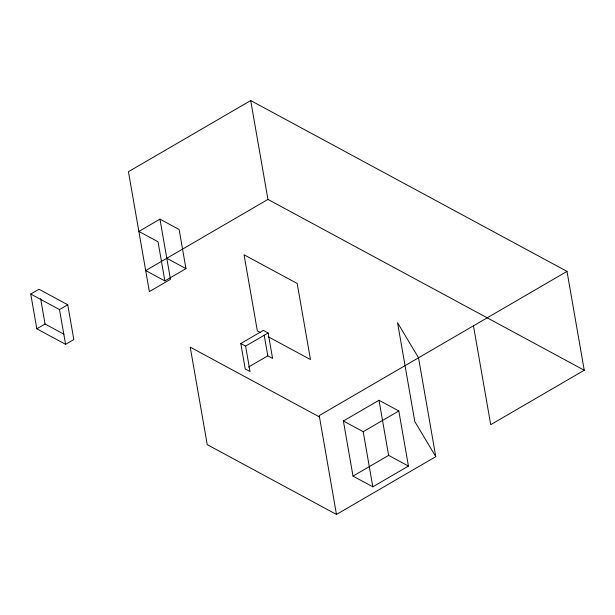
<?xml version="1.0" encoding="UTF-8"?>
<svg xmlns="http://www.w3.org/2000/svg" width="615" height="615" viewBox="0 0 615 615"><rect width="100%" height="100%" fill="white"/><g stroke="black" fill="none" stroke-linecap="round" stroke-linejoin="round"><path stroke-width="0.92" d="M473.465 325.819L490.724 424.681L584.25 370.245L566.999 271.384L250.697 100.553L128.443 171.708L149.36 291.595L170.463 279.318L159.962 219.14L138.859 231.417L158.032 241.772L164.866 280.924L185.961 268.64L179.126 229.495L159.962 219.14M30.75 294.047L38.991 289.25L67.75 304.779L73.815 339.542L65.574 344.339L36.815 328.81L30.75 294.047L59.501 309.576L65.574 344.339M59.501 309.576L67.75 304.779M36.815 328.81L45.064 324.013L63.96 334.214M584.25 370.245L267.948 199.414L145.694 270.569L164.866 280.924M240.803 343.516L245.593 346.107L250.036 371.545L245.239 368.954L240.803 343.516L263.358 330.393L268.148 332.984L272.583 358.414L267.794 355.831L264.181 335.106M245.593 346.107L268.148 332.984M248.468 367.078L267.794 355.831M566.999 271.384L319.231 415.586L336.482 514.448L435.781 456.661L418.523 357.799L397.551 322.69L414.802 421.552L435.781 456.661M343.385 420.991L379.001 400.265L398.82 410.966L408.437 466.078L372.821 486.811L353.002 476.102L343.385 420.991L363.204 431.699L372.821 486.811M363.204 431.699L398.82 410.966M353.002 476.102L388.618 455.377L408.437 466.078M166.788 258.285L185.961 268.64M260.706 332.684L257.331 330.862L244.055 254.787L297.191 283.484L310.467 359.56L268.294 336.782M319.462 416.947L190.227 347.144L207.24 444.645L336.482 514.448M379.001 400.265L388.618 455.377M250.697 100.553L267.948 199.414M40.636 298.644L45.064 324.013"/></g></svg>
